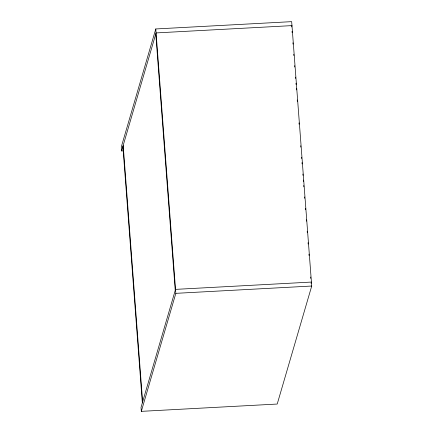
<?xml version="1.0" encoding="UTF-8"?>
<svg xmlns="http://www.w3.org/2000/svg" width="433" height="433" viewBox="0 0 433 433"><rect width="100%" height="100%" fill="white"/><g stroke="black" fill="none" stroke-linecap="round" stroke-linejoin="round"><path stroke-width="0.65" d="M311.051 283.361L311.43 282.067L175.533 289.374L141.028 407.383L141.326 411.35L277.217 404.043L311.728 286.029L291.674 21.65L155.783 28.957L121.272 146.971L121.57 150.933L123.589 150.825M121.57 150.933L156.08 32.924L291.972 25.617L291.593 26.911M141.326 411.35L175.836 293.341L155.783 28.957M175.836 293.341L311.728 286.029M292.037 31.338L292.14 32.686M292.903 42.78L293.006 44.128M293.769 54.222L293.872 55.57M294.64 65.664L294.743 67.012M295.506 77.112L295.609 78.454M295.966 83.168L296.069 84.516M296.378 88.554L296.475 89.896M297.244 99.996L297.347 101.344M298.981 122.88L299.084 124.228M300.713 145.764L300.816 147.112M301.585 157.206L301.687 158.554M301.99 162.591L302.093 163.939M302.862 174.034L302.965 175.381M303.322 180.096L303.419 181.438M303.728 185.481L303.831 186.823M304.594 196.923L304.697 198.265M305.465 208.365L305.568 209.707M306.331 219.807L306.434 221.155M307.203 231.249L307.3 232.597M308.069 242.691L308.172 244.039M308.935 254.133L309.038 255.481M310.672 277.017L310.775 278.365M155.783 33.936L175.241 290.386M123.183 145.428L142.636 401.878M122.885 146.441L142.343 402.89"/></g></svg>
